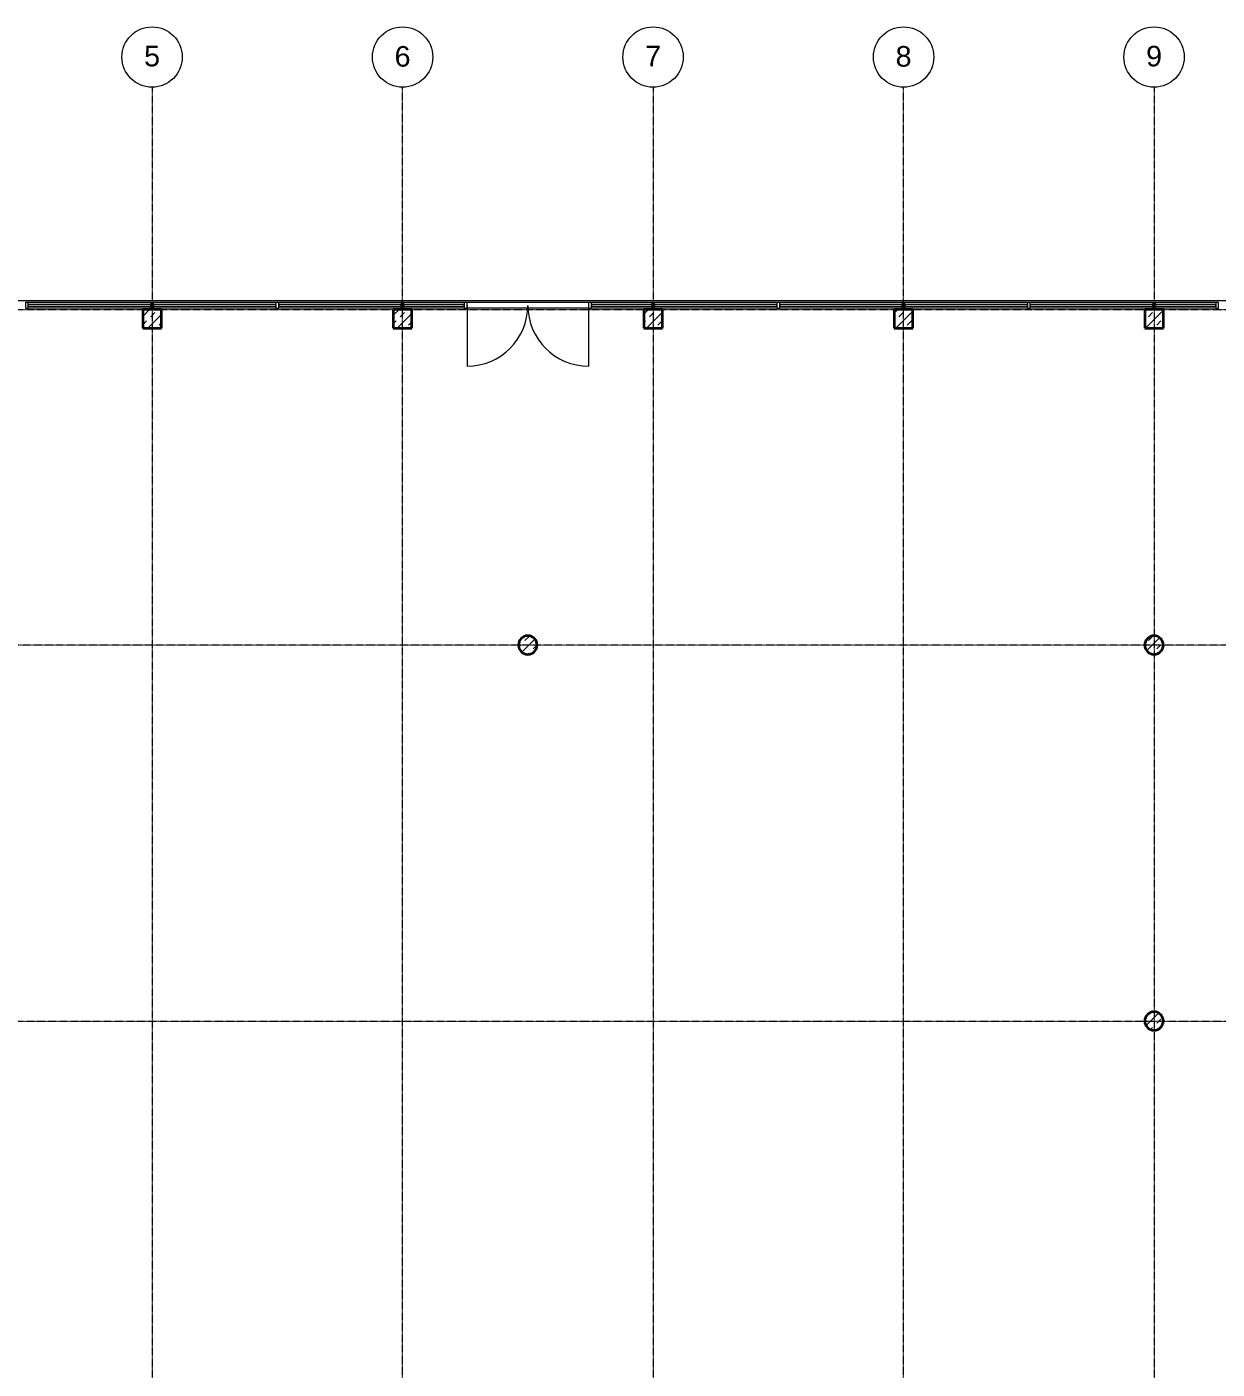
# Model space of a CAD drawing. Header units: millimetres. Extents: x -309577 to 26510, y -302335 to 26695.
# Drawn here: x -274339 to -248679, y -263503 to -234583 of the extents above; entities that cross this region are included whole.
import ezdxf

# ---------------------------------------------------------------- set-up
doc = ezdxf.new("R2010")
doc.units = ezdxf.units.MM
doc.linetypes.add('Rasterlinie', pattern=[22.225, 12.7, -3.175, 3.175, -3.175])
for name, color, linetype, lineweight in [('A-DOOR', 1, 'Continuous', 9), ('A-FLOR-OTLN', 6, 'Continuous', 9), ('A-GLAZ', 6, 'Continuous', 9), ('A-GLAZ-CWMG', 3, 'Continuous', 9), ('S-COLS', 6, 'Continuous', 9), ('S-GRID', 1, 'Continuous', 9)]:
    doc.layers.add(name, color=color, linetype=linetype, lineweight=lineweight)

# ---------------------------------------------------------------- blocks, each defined once
blk = doc.blocks.new('STB Stütze - rechteckig - STB 40 x 40-V75-Ebene 0')
at = {"layer": 'S-COLS'}
h = blk.add_hatch(dxfattribs=at)
h.set_pattern_fill('FP_86', color=256, style=0, pattern_type=2)
h.set_pattern_definition([(45, (271638.7, 240872.99), (-179.60512, 179.60512), []), (45, (271818.3, 240872.99), (-179.60512, 179.60512), [127, -127])])
h.paths.add_polyline_path([(200, -200), (200, 200), (-200, 200), (-200, -200)], flags=0)
at = {"layer": 'S-COLS', "lineweight": 35}
for p, q in [((200, 200), (-200, 200)), ((-200, 200), (-200, -200)), ((200, -200), (200, 200)), ((-200, -200), (200, -200))]:
    blk.add_line(p, q, dxfattribs=at)
blk = doc.blocks.new('STB Stütze - rechteckig - STB 40 x 40-V76-Ebene 0')
at = {"layer": 'S-COLS'}
h = blk.add_hatch(dxfattribs=at)
h.set_pattern_fill('FP_87', color=256, style=0, pattern_type=2)
h.set_pattern_definition([(45, (266238.7, 240872.99), (-179.60512, 179.60512), []), (45, (266418.3, 240872.99), (-179.60512, 179.60512), [127, -127])])
h.paths.add_polyline_path([(200, -200), (200, 200), (-200, 200), (-200, -200)], flags=0)
at = {"layer": 'S-COLS', "lineweight": 35}
for p, q in [((200, 200), (-200, 200)), ((-200, 200), (-200, -200)), ((200, -200), (200, 200)), ((-200, -200), (200, -200))]:
    blk.add_line(p, q, dxfattribs=at)
blk = doc.blocks.new('STB Stütze - rechteckig - STB 40 x 40-V77-Ebene 0')
at = {"layer": 'S-COLS'}
h = blk.add_hatch(dxfattribs=at)
h.set_pattern_fill('FP_88', color=256, style=0, pattern_type=2)
h.set_pattern_definition([(45, (260838.7, 240872.99), (-179.60512, 179.60512), []), (45, (261018.3, 240872.99), (-179.60512, 179.60512), [127, -127])])
h.paths.add_polyline_path([(200, -200), (200, 200), (-200, 200), (-200, -200)], flags=0)
at = {"layer": 'S-COLS', "lineweight": 35}
for p, q in [((200, 200), (-200, 200)), ((-200, 200), (-200, -200)), ((200, -200), (200, 200)), ((-200, -200), (200, -200))]:
    blk.add_line(p, q, dxfattribs=at)
blk = doc.blocks.new('STB Stütze - rechteckig - STB 40 x 40-V78-Ebene 0')
at = {"layer": 'S-COLS'}
h = blk.add_hatch(dxfattribs=at)
h.set_pattern_fill('FP_89', color=256, style=0, pattern_type=2)
h.set_pattern_definition([(45, (255438.7, 240872.99), (-179.60512, 179.60512), []), (45, (255618.3, 240872.99), (-179.60512, 179.60512), [127, -127])])
h.paths.add_polyline_path([(200, -200), (200, 200), (-200, 200), (-200, -200)], flags=0)
at = {"layer": 'S-COLS', "lineweight": 35}
for p, q in [((200, 200), (-200, 200)), ((-200, 200), (-200, -200)), ((200, -200), (200, 200)), ((-200, -200), (200, -200))]:
    blk.add_line(p, q, dxfattribs=at)
blk = doc.blocks.new('STB Stütze - rechteckig - STB 40 x 40-V79-Ebene 0')
at = {"layer": 'S-COLS'}
h = blk.add_hatch(dxfattribs=at)
h.set_pattern_fill('FP_90', color=256, style=0, pattern_type=2)
h.set_pattern_definition([(45, (250038.7, 240872.99), (-179.60512, 179.60512), []), (45, (250218.3, 240872.99), (-179.60512, 179.60512), [127, -127])])
h.paths.add_polyline_path([(200, -200), (200, 200), (-200, 200), (-200, -200)], flags=0)
at = {"layer": 'S-COLS', "lineweight": 35}
for p, q in [((200, 200), (-200, 200)), ((-200, 200), (-200, -200)), ((200, -200), (200, 200)), ((-200, -200), (200, -200))]:
    blk.add_line(p, q, dxfattribs=at)
blk = doc.blocks.new('Systemelement - Verglasung-394728-Ebene 0')
at = {"layer": 'A-GLAZ'}
for p, q in [((650, 15), (-650, 15)), ((-650, 15), (-650, -15)), ((650, -15), (650, 15)), ((-650, -15), (650, -15))]:
    blk.add_line(p, q, dxfattribs=at)
blk = doc.blocks.new('Systemelement - Verglasung-394730-Ebene 0')
at = {"layer": 'A-GLAZ'}
for p, q in [((1320, 15), (-1320, 15)), ((-1320, 15), (-1320, -15)), ((1320, -15), (1320, 15)), ((-1320, -15), (1320, -15))]:
    blk.add_line(p, q, dxfattribs=at)
blk = doc.blocks.new('Türelement 2-flg - Drehflügel - Glas - Standard-394731-Ebene 0')
at = {"layer": 'A-DOOR'}
for p, q in [((-1310, 0), (-1310, -1310)), ((1310, 0), (1310, -1310))]:
    blk.add_line(p, q, dxfattribs=at)
for centre, start, end in [((-1310, 0), 270, 360), ((1310, 0), 180, 270)]:
    blk.add_arc(centre, 1310, start, end, dxfattribs=at)
blk = doc.blocks.new('Rechteckiger Pfosten - 6 x 12-394737-Ebene 0')
at = {"layer": 'A-GLAZ-CWMG'}
for p, q in [((-30, 60), (30, 60)), ((-30, -60), (-30, 60)), ((30, 60), (30, -60)), ((30, -60), (-30, -60))]:
    blk.add_line(p, q, dxfattribs=at)
blk = doc.blocks.new('Rechteckiger Pfosten - 6 x 12-394742-Ebene 0')
at = {"layer": 'A-GLAZ-CWMG'}
for p, q in [((-258169, -240523), (-260809, -240523)), ((-258169, -240643), (-260809, -240643))]:
    blk.add_line(p, q, dxfattribs=at)
blk = doc.blocks.new('Rechteckiger Pfosten - 6 x 12-394743-Ebene 0')
at = {"layer": 'A-GLAZ-CWMG'}
for p, q in [((-262229, -240523), (-264849, -240523)), ((-262229, -240643), (-264849, -240643))]:
    blk.add_line(p, q, dxfattribs=at)
blk = doc.blocks.new('Rechteckiger Pfosten - 6 x 12-394744-Ebene 0')
at = {"layer": 'A-GLAZ-CWMG'}
for p, q in [((-260869, -240523), (-262169, -240523)), ((-260869, -240643), (-262169, -240643))]:
    blk.add_line(p, q, dxfattribs=at)
blk = doc.blocks.new('STB Stütze - rund - STB d_40-V85-Ebene 0')
at = {"layer": 'S-COLS'}
h = blk.add_hatch(dxfattribs=at)
h.set_pattern_fill('FP_97', color=256, style=0, pattern_type=2)
h.set_pattern_definition([(45, (250038.7, 256002.99), (-179.60512, 179.60512), []), (45, (250218.3, 256002.99), (-179.60512, 179.60512), [127, -127])])
h.paths.add_polyline_path([(24, -199), (71, -187), (114, -165), (150, -133), (177, -93), (194, -48), (200, 0), (194, 48), (177, 93), (150, 133), (114, 165), (71, 187), (24, 199), (-24, 199), (-71, 187), (-114, 165), (-150, 133), (-177, 93), (-194, 48), (-200, 0), (-194, -48), (-177, -93), (-150, -133), (-114, -165), (-71, -187), (-24, -199)], flags=0)
at = {"layer": 'S-COLS', "lineweight": 35}
for start, end in [(360, 180), (180, 360)]:
    blk.add_arc((0, 0), 200, start, end, dxfattribs=at)
blk = doc.blocks.new('STB Stütze - rund - STB d_40-V86-Ebene 0')
at = {"layer": 'S-COLS'}
h = blk.add_hatch(dxfattribs=at)
h.set_pattern_fill('FP_98', color=256, style=0, pattern_type=2)
h.set_pattern_definition([(45, (250038.7, 247902.99), (-179.60512, 179.60512), []), (45, (250218.3, 247902.99), (-179.60512, 179.60512), [127, -127])])
h.paths.add_polyline_path([(24, -199), (71, -187), (114, -165), (150, -133), (177, -93), (194, -48), (200, 0), (194, 48), (177, 93), (150, 133), (114, 165), (71, 187), (24, 199), (-24, 199), (-71, 187), (-114, 165), (-150, 133), (-177, 93), (-194, 48), (-200, 0), (-194, -48), (-177, -93), (-150, -133), (-114, -165), (-71, -187), (-24, -199)], flags=0)
at = {"layer": 'S-COLS', "lineweight": 35}
for start, end in [(360, 180), (180, 360)]:
    blk.add_arc((0, 0), 200, start, end, dxfattribs=at)
blk = doc.blocks.new('STB Stütze - rund - STB d_40-V87-Ebene 0')
at = {"layer": 'S-COLS'}
h = blk.add_hatch(dxfattribs=at)
h.set_pattern_fill('FP_99', color=256, style=0, pattern_type=2)
h.set_pattern_definition([(45, (263538.7, 247902.99), (-179.60512, 179.60512), []), (45, (263718.3, 247902.99), (-179.60512, 179.60512), [127, -127])])
h.paths.add_polyline_path([(24, -199), (71, -187), (114, -165), (150, -133), (177, -93), (194, -48), (200, 0), (194, 48), (177, 93), (150, 133), (114, 165), (71, 187), (24, 199), (-24, 199), (-71, 187), (-114, 165), (-150, 133), (-177, 93), (-194, 48), (-200, 0), (-194, -48), (-177, -93), (-150, -133), (-114, -165), (-71, -187), (-24, -199)], flags=0)
at = {"layer": 'S-COLS', "lineweight": 35}
for start, end in [(360, 180), (180, 360)]:
    blk.add_arc((0, 0), 200, start, end, dxfattribs=at)
blk = doc.blocks.new('Raster - Rasterbeschriftung-194804-Ebene 0')
at = {"layer": 'S-GRID'}
blk.add_circle((0, 0), 6.5, dxfattribs=at)

msp = doc.modelspace()

# ---------------------------------------------------------------- linework, layer by layer
at = {"layer": 'A-FLOR-OTLN'}
msp.add_line((-243439, -240483), (-283639, -240483), dxfattribs=at)
at = {"layer": 'S-GRID', "linetype": 'Rasterlinie'}
for p, q in [((-271639, -235883), (-271639, -296483)), ((-266239, -296483), (-266239, -235883)), ((-260839, -235883), (-260839, -296483)), ((-255439, -296483), (-255439, -235883)), ((-250039, -235883), (-250039, -296483)), ((-297439, -240673), (-175468, -240673)), ((-175468, -247903), (-297439, -247903)), ((-297439, -256003), (-175468, -256003))]:
    msp.add_line(p, q, dxfattribs=at)

# ---------------------------------------------------------------- block references
at = {"layer": 'A-DOOR'}
msp.add_blockref('Türelement 2-flg - Drehflügel - Glas - Standard-394731-Ebene 0', (-263539, -240583), dxfattribs=at)
at = {"layer": 'A-GLAZ'}
for name, p in [('Systemelement - Verglasung-394730-Ebene 0', (-272989, -240583)), ('Systemelement - Verglasung-394730-Ebene 0', (-270289, -240583)), ('Systemelement - Verglasung-394730-Ebene 0', (-267589, -240583)), ('Systemelement - Verglasung-394728-Ebene 0', (-265559, -240583)), ('Systemelement - Verglasung-394728-Ebene 0', (-261519, -240583)), ('Systemelement - Verglasung-394730-Ebene 0', (-259489, -240583)), ('Systemelement - Verglasung-394730-Ebene 0', (-256789, -240583)), ('Systemelement - Verglasung-394730-Ebene 0', (-254089, -240583)), ('Systemelement - Verglasung-394730-Ebene 0', (-251389, -240583)), ('Systemelement - Verglasung-394728-Ebene 0', (-249359, -240583))]:
    msp.add_blockref(name, p, dxfattribs=at)
at = {"layer": 'A-GLAZ-CWMG', "extrusion": (0, 0, -1), "rotation": 180}
for p in [(274339, -240583), (271639, -240583), (268939, -240583), (266239, -240583), (264879, -240583), (262199, -240583), (260839, -240583), (258139, -240583), (255439, -240583), (252739, -240583), (250039, -240583), (248679, -240583)]:
    msp.add_blockref('Rechteckiger Pfosten - 6 x 12-394737-Ebene 0', p, dxfattribs=at)
at = {"layer": 'A-GLAZ-CWMG'}
for name, p in [('Rechteckiger Pfosten - 6 x 12-394742-Ebene 0', (-13500, 0)), ('Rechteckiger Pfosten - 6 x 12-394742-Ebene 0', (-10800, 0)), ('Rechteckiger Pfosten - 6 x 12-394742-Ebene 0', (-8100, 0)), ('Rechteckiger Pfosten - 6 x 12-394744-Ebene 0', (-4040, 0)), ('Rechteckiger Pfosten - 6 x 12-394743-Ebene 0', (0, 0)), ('Rechteckiger Pfosten - 6 x 12-394744-Ebene 0', (0, 0)), ('Rechteckiger Pfosten - 6 x 12-394742-Ebene 0', (0, 0)), ('Rechteckiger Pfosten - 6 x 12-394742-Ebene 0', (2700, 0)), ('Rechteckiger Pfosten - 6 x 12-394742-Ebene 0', (5400, 0)), ('Rechteckiger Pfosten - 6 x 12-394742-Ebene 0', (8100, 0)), ('Rechteckiger Pfosten - 6 x 12-394744-Ebene 0', (12160, 0))]:
    msp.add_blockref(name, p, dxfattribs=at)
at = {"layer": 'S-COLS'}
for name, p in [('STB Stütze - rechteckig - STB 40 x 40-V75-Ebene 0', (-271639, -240873)), ('STB Stütze - rechteckig - STB 40 x 40-V76-Ebene 0', (-266239, -240873)), ('STB Stütze - rechteckig - STB 40 x 40-V77-Ebene 0', (-260839, -240873)), ('STB Stütze - rechteckig - STB 40 x 40-V78-Ebene 0', (-255439, -240873)), ('STB Stütze - rechteckig - STB 40 x 40-V79-Ebene 0', (-250039, -240873)), ('STB Stütze - rund - STB d_40-V87-Ebene 0', (-263539, -247903)), ('STB Stütze - rund - STB d_40-V86-Ebene 0', (-250039, -247903)), ('STB Stütze - rund - STB d_40-V85-Ebene 0', (-250039, -256003))]:
    msp.add_blockref(name, p, dxfattribs=at)
at = {"layer": 'S-GRID', "xscale": 99.99999999999993, "yscale": 99.99999999999993, "zscale": 99.99999999999993, "rotation": 180}
for p in [(-271639, -235233), (-260839, -235233), (-250039, -235233)]:
    msp.add_blockref('Raster - Rasterbeschriftung-194804-Ebene 0', p, dxfattribs=at)
at = {"layer": 'S-GRID', "xscale": 99.99999999999993, "yscale": 99.99999999999993, "zscale": 99.99999999999993}
for p in [(-266239, -235233), (-255439, -235233)]:
    msp.add_blockref('Raster - Rasterbeschriftung-194804-Ebene 0', p, dxfattribs=at)

# ---------------------------------------------------------------- next in the draw order: texts
at = {"layer": 'S-GRID', "char_height": 442.59, "width": 410.36, "attachment_point": 2, "line_spacing_factor": 0.938532, "bg_fill": 3, "box_fill_scale": 1.25, "bg_fill_color": 0, "bg_fill_transparency": 0}
for s, insert in [('\\fArial|b0|i0|c0|p34|;5', (-271639, -234992)), ('\\fArial|b0|i0|c0|p34|;6', (-266239, -234997)), ('\\fArial|b0|i0|c0|p34|;7', (-260839, -234992)), ('\\fArial|b0|i0|c0|p34|;8', (-255439, -234997)), ('\\fArial|b0|i0|c0|p34|;9', (-250039, -234992))]:
    msp.add_mtext(s, dxfattribs=dict(at, insert=insert))

doc.saveas('drawing.dxf')
